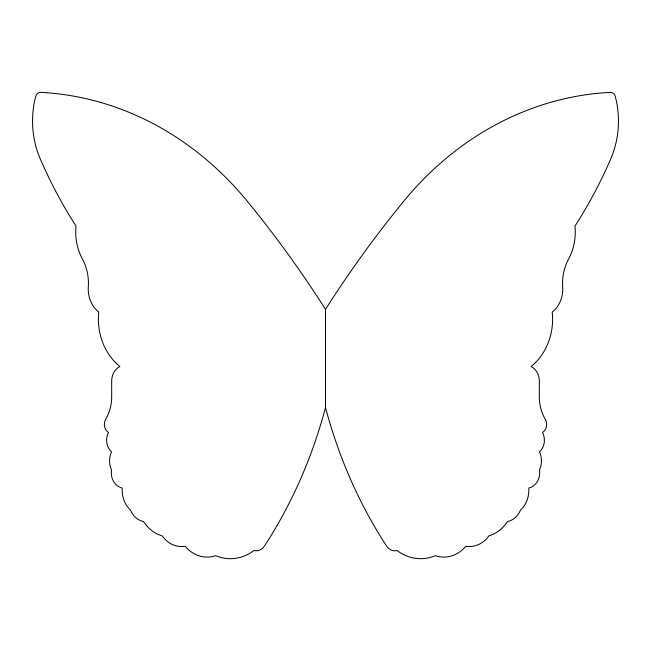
<?xml version="1.0" encoding="UTF-8"?>
<svg xmlns="http://www.w3.org/2000/svg" width="651" height="651" viewBox="0 0 651 651"><rect width="100%" height="100%" fill="white"/><g stroke="black" fill="none" stroke-linecap="round" stroke-linejoin="round"><path stroke-width="0.98" d="M325.5 309.363L325.5 407.518A448.409 388.338 90 0 1 264.387 546.132A11.791 10.213 -90 0 1 253.947 550.526A49.574 42.933 90 0 1 215.627 555.669A34.918 30.239 90 0 1 185.226 546.27A29.149 25.243 -90 0 1 162.083 535.822A37.498 32.477 -90 0 1 143.586 521.573A20.791 18.008 90 0 1 130.534 510.205A25.674 22.232 -90 0 1 122.225 488.038A15.494 13.419 -90 0 1 111.524 469.957A19.253 16.674 90 0 1 111.524 451.835A14.647 12.686 90 0 1 108.497 432.516A9.155 7.926 -90 0 1 105.698 419.317A39.955 34.601 -90 0 0 111.671 396.158L111.671 381.063A15.909 13.777 90 0 1 119.882 366.505A57.703 49.972 90 0 1 98.757 312.073A27.733 24.014 90 0 1 88.308 286.879A45.505 39.41 -90 0 0 82.417 259.008A50.575 43.796 90 0 1 76.037 226.052A441.223 382.113 90 0 1 39.353 156.753A84.744 73.392 -90 0 1 35.707 96.503A5.851 5.07 90 0 1 40.37 92.352A350.14 303.228 90 0 1 250.179 204.796A1132.87 981.09 -90 0 1 325.5 309.363A1132.87 981.09 90 0 1 400.821 204.796A350.14 303.228 -90 0 1 610.63 92.352A5.851 5.07 90 0 1 615.293 96.503A84.744 73.392 90 0 1 611.647 156.753A441.223 382.113 -90 0 1 574.963 226.052A50.575 43.796 -90 0 1 568.583 259.008A45.505 39.41 90 0 0 562.692 286.879A27.733 24.014 90 0 1 552.243 312.073A57.703 49.972 90 0 1 531.118 366.505A15.909 13.777 -90 0 1 539.329 381.063L539.329 396.158A39.955 34.601 90 0 0 545.302 419.317A9.155 7.926 -90 0 1 542.503 432.516A14.647 12.686 90 0 1 539.476 451.835A19.253 16.674 -90 0 1 539.476 469.957A15.494 13.419 -90 0 1 528.775 488.038A25.674 22.232 90 0 1 520.466 510.205A20.791 18.008 90 0 1 507.414 521.573A37.498 32.477 90 0 1 488.917 535.822A29.149 25.243 90 0 1 465.774 546.27A34.918 30.239 -90 0 1 435.373 555.669A49.574 42.933 90 0 1 397.053 550.526A11.791 10.213 -90 0 1 386.613 546.132A448.409 388.338 90 0 1 325.5 407.518"/></g></svg>
